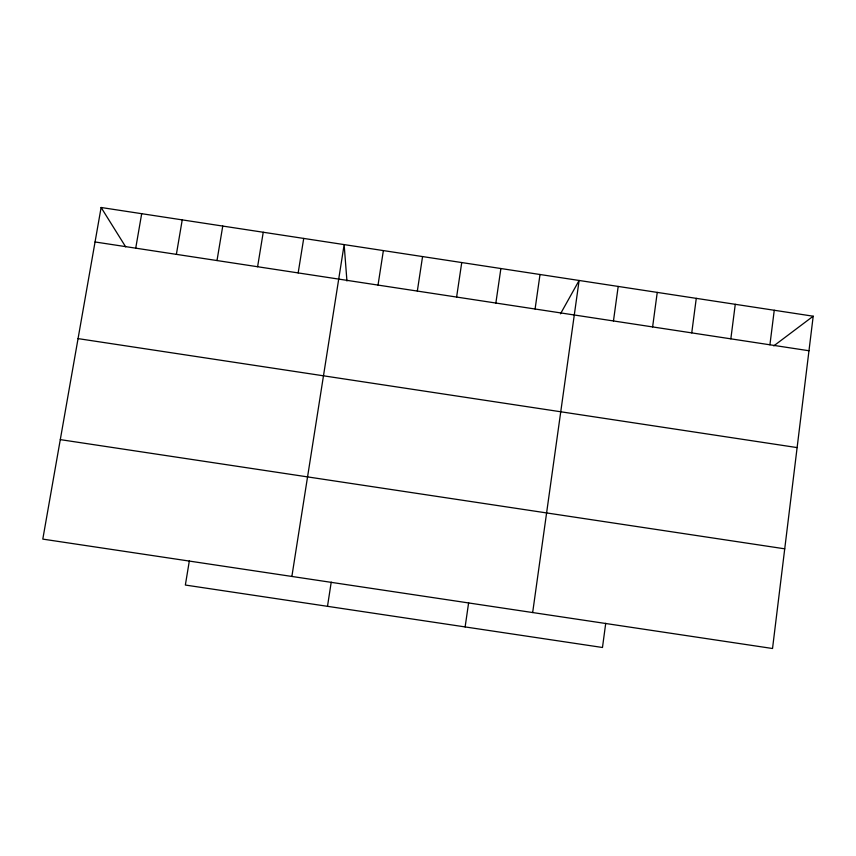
<?xml version="1.0" encoding="UTF-8"?>
<svg xmlns="http://www.w3.org/2000/svg" width="856" height="856" viewBox="0 0 856 856"><rect width="100%" height="100%" fill="white"/><g stroke="black" fill="none" stroke-linecap="round" stroke-linejoin="round"><path stroke-width="1.28" d="M813.2 316.206L772.529 648.506L42.8 539.109L101.115 207.494L813.2 316.206L773.77 345.888M769.918 344.797L774.252 310.257M730.842 338.837L735.272 304.308M691.744 332.888L696.27 298.348M605.727 623.275L602.474 647.489L185.356 585.044L189.347 560.862M652.614 326.917L657.248 292.399M613.463 320.957L618.192 286.439M532.667 612.543L579.116 280.468L560.487 313.831M535.086 309.016L540.018 274.498M495.859 303.035L500.888 268.527M465.129 626.924L468.628 602.731M456.612 297.053L461.737 262.546M417.332 291.072L422.564 256.575M327.495 606.316L331.229 582.134M378.031 285.08L383.37 250.583M291.875 576.441L344.144 244.602L346.937 280.982M298.166 272.914L303.709 238.428M257.603 266.73L263.241 232.244M217.007 260.545L222.753 226.07M176.379 254.36L182.232 219.885M135.73 248.165L141.689 213.69M78.057 338.612L797.118 447.592M60.295 439.62L784.727 548.824M95.059 241.97L808.973 350.746M101.115 207.494L125.672 246.838"/></g></svg>
